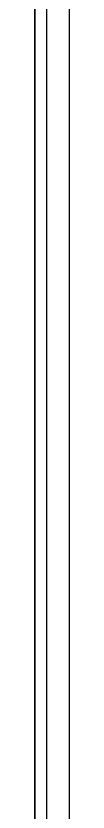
# Model space of a CAD drawing. Extents: x 300 to 2828, y 64 to 1916.
# Drawn here: x 1402.5 to 1404.8, y 1536.8 to 1589.3 of the extents above; entities that cross this region are included whole.
import ezdxf

# ---------------------------------------------------------------- set-up
doc = ezdxf.new("R2010")
doc.units = 0
doc.header["$LTSCALE"] = 10
doc.header["$MEASUREMENT"] = 0
doc.layers.add('DEF_LAYER_ASSEM_MEMBER', color=7, linetype='CONTINUOUS')

msp = doc.modelspace()

# ---------------------------------------------------------------- linework, layer by layer
at = {"layer": 'DEF_LAYER_ASSEM_MEMBER', "color": 7, "linetype": 'Continuous'}
msp.add_line((1402.516170209546, 1640.018613033964), (1402.512609663946, 1535.282104643464), dxfattribs=at)
at = {"layer": 'DEF_LAYER_ASSEM_MEMBER', "color": 9, "linetype": 'Continuous'}
msp.add_line((1404.786975957846, 1640.036021219664), (1404.786975957846, 1509.993471355564), dxfattribs=at)
for points, start_tangent, end_tangent in [([(1402.512885847046, 1535.282132092564), (1402.514085008846, 1561.466206942364), (1402.514970017045, 1587.650339715764), (1402.516851701445, 1640.018605253364)], (0.0004701345899684059, 0.9999998894867276), (3.734534569587347e-05, 0.9999999993026626)), ([(1403.286157953546, 1640.019076929764), (1403.288847455945, 1509.968004189664)], (6.478478893469392e-05, -0.9999999979014657), (1.557768157448685e-05, -0.9999999998786679))]:
    msp.add_spline(points, degree=3, dxfattribs=dict(at, start_tangent=start_tangent, end_tangent=end_tangent))

doc.saveas('drawing.dxf')
